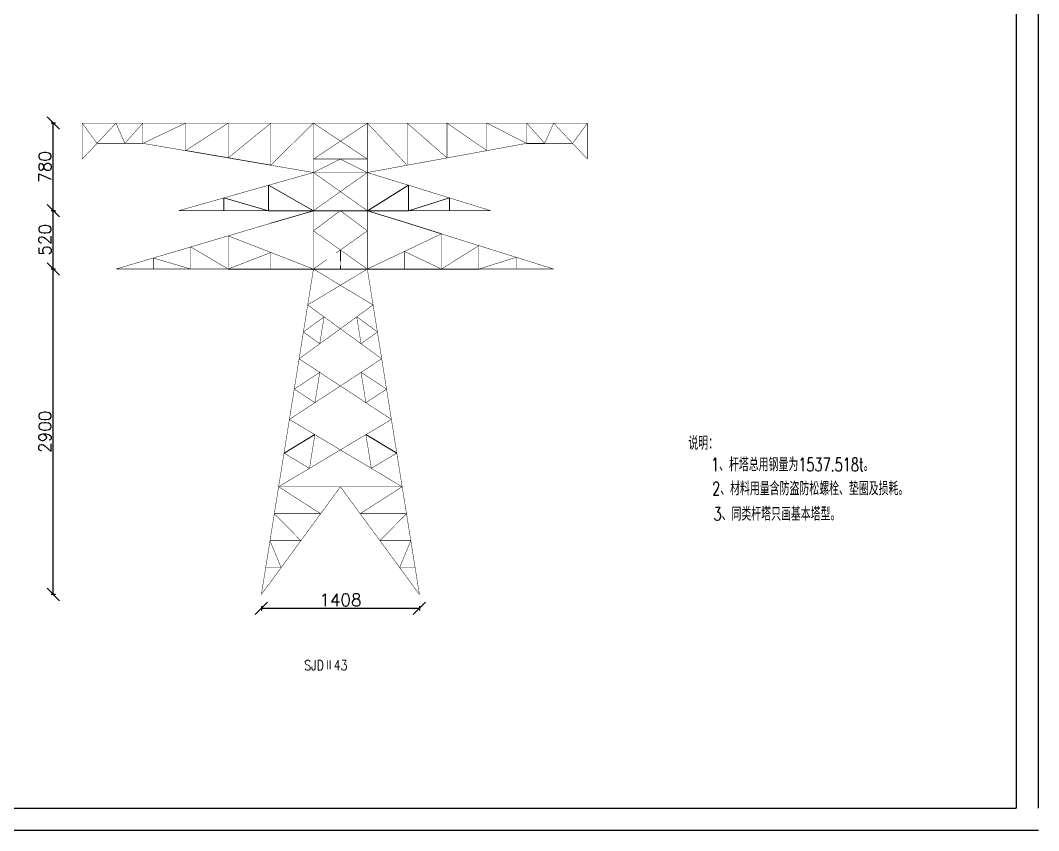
# Model space of a CAD drawing. Header units: millimetres. Extents: x -25344 to 8674, y -19679 to 18215.
# Drawn here: x 6934.7 to 7388.3, y -432.1 to -71.1 of the extents above; entities that cross this region are included whole.
import ezdxf

# ---------------------------------------------------------------- set-up
doc = ezdxf.new("R2010")
doc.units = ezdxf.units.MM
doc.linetypes.add('DASHED', pattern=[7, 5, -2])
for name, color, linetype in [('受力材层', 7, 'Continuous'), ('基本图元层', 7, 'Continuous'), ('辅助材层', 7, 'Continuous')]:
    doc.layers.add(name, color=color, linetype=linetype)
doc.styles.add('DIMHT', font='simplex.shx', dxfattribs={"width": 0.8, "bigfont": 'hzdx.shx'})
doc.styles.get("Standard").update_dxf_attribs({"font": 'txt', "bigfont": 'gbcbig.shx'})
doc.styles.add('TBWZ', font='txt.shx', dxfattribs={"width": 0.7, "bigfont": 'hztxt.shx'})
doc.dimstyles.new('hz', dxfattribs={"dimscale": 11, "dimtxt": 0.5, "dimasz": 0.5, "dimexe": 0.09, "dimexo": 0.09, "dimgap": 0.09, "dimtad": 1, "dimdec": 0, "dimlfac": 20, "dimzin": 0, "dimdsep": 46, "dimtxsty": 'Standard', "dimblk1": 'OBLIQUE', "dimblk2": 'OBLIQUE', "dimsah": 1, "dimcen": 0.09, "dimclrd": 7, "dimclre": 7, "dimclrt": 7, "dimadec": 0, "dimazin": 0, "dimtfac": 1, "dimtdec": 0, "dimtix": 1, "dimtmove": 0, "dimatfit": 3, "dimfxl": 1, "dimtolj": 1, "dimtzin": 0, "dimarcsym": 0})

# ---------------------------------------------------------------- blocks, each defined once
blk = doc.blocks.new('_OBLIQUE')
at = {"color": 0, "linetype": 'ByBlock'}
blk.add_line((-0.5, -0.5), (0.5, 0.5), dxfattribs=at)
blk = doc.blocks.new('*D42')
at = {"layer": 'DEFPOINTS', "color": 0, "transparency": 16777216}
for p in [(6949.33, -181.93), (6977.23, -181.93), (7042.03, -326.93)]:
    blk.add_point(p, dxfattribs=at)
at = {"layer": '基本图元层', "color": 7, "lineweight": -2, "transparency": 16777216}
for p, q in [((6950.32, -181.93), (6948.34, -181.93)), ((6949.33, -326.93), (6949.33, -181.93)), ((6950.32, -326.93), (6948.34, -326.93))]:
    blk.add_line(p, q, dxfattribs=at)
at = {"layer": '基本图元层', "color": 7, "lineweight": -2, "transparency": 16777216, "xscale": 5.5, "yscale": 5.5, "zscale": 5.5}
for p, rotation in [((6949.33, -181.93), 90), ((6949.33, -326.93), 270)]:
    blk.add_blockref('_OBLIQUE', p, dxfattribs=dict(at, rotation=rotation))
at = {"layer": '基本图元层', "color": 7, "transparency": 16777216, "insert": (6945.59, -254.43), "char_height": 5.5, "attachment_point": 5, "rotation": 90}
blk.add_mtext('\\A1;2900', dxfattribs=at)
blk = doc.blocks.new('*D43')
at = {"layer": 'DEFPOINTS', "color": 0, "transparency": 16777216}
for p in [(6949.33, -155.93), (7005.23, -155.93), (6977.23, -181.93)]:
    blk.add_point(p, dxfattribs=at)
at = {"layer": '基本图元层', "color": 7, "lineweight": -2, "transparency": 16777216}
for p, q in [((6950.32, -155.93), (6948.34, -155.93)), ((6949.33, -181.93), (6949.33, -155.93)), ((6950.32, -181.93), (6948.34, -181.93))]:
    blk.add_line(p, q, dxfattribs=at)
at = {"layer": '基本图元层', "color": 7, "lineweight": -2, "transparency": 16777216, "xscale": 5.5, "yscale": 5.5, "zscale": 5.5}
for p, rotation in [((6949.33, -155.93), 90), ((6949.33, -181.93), 270)]:
    blk.add_blockref('_OBLIQUE', p, dxfattribs=dict(at, rotation=rotation))
at = {"layer": '基本图元层', "color": 7, "transparency": 16777216, "insert": (6945.59, -168.93), "char_height": 5.5, "attachment_point": 5, "rotation": 90}
blk.add_mtext('\\A1;520', dxfattribs=at)
blk = doc.blocks.new('*D44')
at = {"layer": 'DEFPOINTS', "color": 0, "transparency": 16777216}
for p in [(6949.33, -116.93), (6962.23, -116.93), (6949.33, -155.93)]:
    blk.add_point(p, dxfattribs=at)
at = {"layer": '基本图元层', "color": 7, "lineweight": -2, "transparency": 16777216}
for p, q in [((6950.32, -116.93), (6948.34, -116.93)), ((6949.33, -155.93), (6949.33, -116.93)), ((6949.33, -155.93), (6950.32, -155.93))]:
    blk.add_line(p, q, dxfattribs=at)
at = {"layer": '基本图元层', "color": 7, "lineweight": -2, "transparency": 16777216, "xscale": 5.5, "yscale": 5.5, "zscale": 5.5}
for p, rotation in [((6949.33, -116.93), 90), ((6949.33, -155.93), 270)]:
    blk.add_blockref('_OBLIQUE', p, dxfattribs=dict(at, rotation=rotation))
at = {"layer": '基本图元层', "color": 7, "transparency": 16777216, "insert": (6945.59, -136.43), "char_height": 5.5, "attachment_point": 5, "rotation": 90}
blk.add_mtext('\\A1;780', dxfattribs=at)
blk = doc.blocks.new('*D45')
at = {"layer": 'DEFPOINTS', "color": 0, "transparency": 16777216}
for p in [(7042.03, -326.93), (7112.43, -326.93), (7112.43, -333.05)]:
    blk.add_point(p, dxfattribs=at)
at = {"layer": '基本图元层', "color": 7, "lineweight": -2, "transparency": 16777216}
for p, q in [((7042.03, -332.06), (7042.03, -334.04)), ((7042.03, -333.05), (7112.43, -333.05)), ((7112.43, -332.06), (7112.43, -334.04))]:
    blk.add_line(p, q, dxfattribs=at)
at = {"layer": '基本图元层', "color": 7, "lineweight": -2, "transparency": 16777216, "xscale": 5.5, "yscale": 5.5, "zscale": 5.5, "rotation": 180}
blk.add_blockref('_OBLIQUE', (7042.03, -333.05), dxfattribs=at)
at = {"layer": '基本图元层', "color": 7, "lineweight": -2, "transparency": 16777216, "xscale": 5.5, "yscale": 5.5, "zscale": 5.5}
blk.add_blockref('_OBLIQUE', (7112.43, -333.05), dxfattribs=at)
at = {"layer": '基本图元层', "color": 7, "transparency": 16777216, "insert": (7077.23, -329.31), "char_height": 5.5, "attachment_point": 5}
blk.add_mtext('\\A1;1408', dxfattribs=at)

msp = doc.modelspace()

# ---------------------------------------------------------------- linework, layer by layer
at = {"layer": '受力材层', "color": 7, "linetype": 'Continuous', "lineweight": 0, "true_color": 0xffffff}
for p, q in [((7168.228, -125.929), (7160.228, -125.929)), ((7168.228, -125.929), (7160.228, -125.929)), ((7168.228, -125.929), (7160.228, -125.929)), ((7168.228, -125.929), (7160.228, -125.929)), ((7168.228, -125.929), (7160.228, -125.929)), ((7168.228, -125.929), (7160.228, -125.929)), ((7008.228, -129.179), (7027.228, -132.429)), ((7008.228, -129.179), (7027.228, -132.429)), ((7008.228, -129.179), (7027.228, -132.429)), ((7008.228, -129.179), (7027.228, -132.429)), ((7008.228, -129.179), (7027.228, -132.429)), ((7027.228, -132.429), (7046.228, -135.679)), ((7027.228, -132.429), (7046.228, -135.679)), ((7027.228, -132.429), (7046.228, -135.679)), ((7027.228, -132.429), (7046.228, -135.679)), ((7027.228, -132.429), (7046.228, -135.679)), ((7045.228, -144.596), (7045.228, -155.929)), ((7045.228, -144.596), (7065.228, -155.929)), ((7045.228, -144.596), (7045.228, -155.929)), ((7045.228, -144.596), (7065.228, -155.929)), ((7045.228, -144.596), (7045.228, -155.929)), ((7045.228, -144.596), (7065.228, -155.929)), ((7045.228, -144.596), (7045.228, -155.929)), ((7045.228, -144.596), (7065.228, -155.929)), ((7045.228, -144.596), (7045.228, -155.929)), ((7045.228, -144.596), (7065.228, -155.929)), ((7045.228, -144.596), (7045.228, -155.929)), ((7045.228, -144.596), (7065.228, -155.929)), ((7089.228, -155.929), (7107.561, -144.596)), ((7089.228, -155.929), (7107.561, -144.596)), ((7089.228, -155.929), (7107.561, -144.596)), ((7089.228, -155.929), (7107.561, -144.596)), ((7089.228, -155.929), (7107.561, -144.596)), ((7089.228, -155.929), (7107.561, -144.596)), ((7107.561, -144.596), (7107.561, -155.929)), ((7107.561, -144.596), (7107.561, -155.929)), ((7107.561, -144.596), (7107.561, -155.929)), ((7107.561, -144.596), (7107.561, -155.929)), ((7107.561, -144.596), (7107.561, -155.929)), ((7107.561, -144.596), (7107.561, -155.929)), ((7045.228, -155.929), (7025.228, -150.262)), ((7025.228, -150.262), (7025.228, -155.929)), ((7107.561, -155.929), (7125.894, -150.262)), ((7107.561, -155.929), (7125.894, -150.262)), ((7107.561, -155.929), (7125.894, -150.262)), ((7107.561, -155.929), (7125.894, -150.262)), ((7107.561, -155.929), (7125.894, -150.262)), ((7107.561, -155.929), (7125.894, -150.262)), ((7125.894, -150.262), (7125.894, -155.929)), ((7125.894, -150.262), (7125.894, -155.929)), ((7125.894, -150.262), (7125.894, -155.929)), ((7125.894, -150.262), (7125.894, -155.929)), ((7125.894, -150.262), (7125.894, -155.929)), ((7125.894, -150.262), (7125.894, -155.929)), ((7065.228, -155.929), (7045.228, -155.929)), ((7065.228, -155.929), (7045.228, -155.929)), ((7065.228, -155.929), (7045.228, -155.929)), ((7065.228, -155.929), (7045.228, -155.929)), ((7065.228, -155.929), (7045.228, -155.929)), ((7046.228, -161.543), (7065.228, -155.929)), ((7046.228, -161.543), (7065.228, -155.929)), ((7046.228, -161.543), (7065.228, -155.929)), ((7046.228, -161.543), (7065.228, -155.929)), ((7046.228, -161.543), (7065.228, -155.929)), ((7065.228, -155.929), (7077.228, -155.929)), ((7065.228, -155.929), (7077.228, -155.929)), ((7065.228, -155.929), (7077.228, -155.929)), ((7065.228, -155.929), (7077.228, -155.929)), ((7065.228, -155.929), (7077.228, -155.929)), ((7089.228, -155.929), (7077.228, -155.929)), ((7089.228, -155.929), (7077.228, -155.929)), ((7089.228, -155.929), (7077.228, -155.929)), ((7089.228, -155.929), (7077.228, -155.929)), ((7089.228, -155.929), (7077.228, -155.929)), ((7089.228, -155.929), (7107.561, -155.929)), ((7089.228, -155.929), (7105.728, -161.098)), ((7089.228, -155.929), (7107.561, -155.929)), ((7089.228, -155.929), (7105.728, -161.098)), ((7089.228, -155.929), (7107.561, -155.929)), ((7089.228, -155.929), (7105.728, -161.098)), ((7089.228, -155.929), (7107.561, -155.929)), ((7089.228, -155.929), (7105.728, -161.098)), ((7089.228, -155.929), (7107.561, -155.929)), ((7089.228, -155.929), (7105.728, -161.098)), ((7105.728, -161.098), (7122.228, -166.266)), ((7105.728, -161.098), (7122.228, -166.266)), ((7105.728, -161.098), (7122.228, -166.266)), ((7105.728, -161.098), (7122.228, -166.266)), ((7105.728, -161.098), (7122.228, -166.266)), ((7046.228, -181.929), (7027.228, -181.929)), ((7046.228, -181.929), (7027.228, -181.929)), ((7046.228, -181.929), (7027.228, -181.929)), ((7046.228, -181.929), (7027.228, -181.929)), ((7046.228, -181.929), (7027.228, -181.929)), ((7065.228, -181.929), (7046.228, -181.929)), ((7065.228, -181.929), (7046.228, -181.929)), ((7065.228, -181.929), (7046.228, -181.929)), ((7065.228, -181.929), (7046.228, -181.929)), ((7065.228, -181.929), (7046.228, -181.929)), ((7065.228, -181.929), (7077.228, -181.929)), ((7065.228, -181.929), (7077.228, -181.929)), ((7065.228, -181.929), (7077.228, -181.929)), ((7065.228, -181.929), (7077.228, -181.929)), ((7065.228, -181.929), (7077.228, -181.929)), ((7089.228, -181.929), (7077.228, -181.929)), ((7089.228, -181.929), (7077.228, -181.929)), ((7089.228, -181.929), (7077.228, -181.929)), ((7089.228, -181.929), (7077.228, -181.929)), ((7089.228, -181.929), (7077.228, -181.929)), ((7089.228, -181.929), (7105.728, -181.929)), ((7089.228, -181.929), (7105.728, -181.929)), ((7089.228, -181.929), (7105.728, -181.929)), ((7089.228, -181.929), (7105.728, -181.929)), ((7089.228, -181.929), (7105.728, -181.929)), ((7105.728, -181.929), (7122.228, -181.929)), ((7105.728, -181.929), (7122.228, -181.929)), ((7105.728, -181.929), (7122.228, -181.929)), ((7105.728, -181.929), (7122.228, -181.929)), ((7105.728, -181.929), (7122.228, -181.929)), ((7122.228, -181.929), (7138.894, -181.929)), ((7122.228, -181.929), (7138.894, -181.929)), ((7122.228, -181.929), (7138.894, -181.929)), ((7122.228, -181.929), (7138.894, -181.929)), ((7122.228, -181.929), (7138.894, -181.929)), ((7065.868, -255.712), (7052.108, -263.929)), ((7065.868, -255.712), (7052.108, -263.929)), ((7065.868, -255.712), (7052.108, -263.929)), ((7065.868, -255.712), (7052.108, -263.929)), ((7065.868, -255.712), (7052.108, -263.929)), ((7065.868, -255.712), (7052.108, -263.929)), ((7088.588, -255.712), (7102.348, -263.929)), ((7088.588, -255.712), (7102.348, -263.929)), ((7088.588, -255.712), (7102.348, -263.929)), ((7088.588, -255.712), (7102.348, -263.929)), ((7088.588, -255.712), (7102.348, -263.929)), ((7088.588, -255.712), (7102.348, -263.929))]:
    msp.add_line(p, q, dxfattribs=at)
at = {"layer": '受力材层', "color": 7, "linetype": 'Continuous', "lineweight": 0, "true_color": 0xffffff, "const_width": 0.2}
for points in [[(6962.228, -132.946), (6977.228, -116.929)], [(6968.799, -125.929), (6962.228, -116.929)], [(6976.228, -116.929), (6962.228, -116.929)], [(6962.228, -116.929), (6962.228, -132.946)], [(6989.228, -116.929), (6976.228, -116.929)], [(6989.228, -116.929), (6976.228, -116.929)], [(6989.228, -116.929), (6976.228, -116.929)], [(6989.228, -116.929), (6976.228, -116.929)], [(6989.228, -116.929), (6976.228, -116.929)], [(6989.228, -116.929), (6976.228, -116.929)], [(6981.228, -125.929), (6977.228, -116.929)], [(6981.228, -125.929), (6989.228, -116.929)], [(6981.228, -125.929), (6989.228, -116.929)], [(6981.228, -125.929), (6989.228, -116.929)], [(6981.228, -125.929), (6989.228, -116.929)], [(6981.228, -125.929), (6989.228, -116.929)], [(6981.228, -125.929), (6989.228, -116.929)], [(7008.228, -116.929), (6989.228, -116.929)], [(6989.228, -116.929), (6989.228, -125.929)], [(7008.228, -116.929), (6989.228, -125.929)], [(7008.228, -116.929), (6989.228, -116.929)], [(6989.228, -116.929), (6989.228, -125.929)], [(7008.228, -116.929), (6989.228, -125.929)], [(7008.228, -116.929), (6989.228, -116.929)], [(6989.228, -116.929), (6989.228, -125.929)], [(7008.228, -116.929), (6989.228, -125.929)], [(7008.228, -116.929), (6989.228, -116.929)], [(6989.228, -116.929), (6989.228, -125.929)], [(7008.228, -116.929), (6989.228, -125.929)], [(7008.228, -116.929), (6989.228, -116.929)], [(6989.228, -116.929), (6989.228, -125.929)], [(7008.228, -116.929), (6989.228, -125.929)], [(7008.228, -116.929), (6989.228, -116.929)], [(6989.228, -116.929), (6989.228, -125.929)], [(7008.228, -116.929), (6989.228, -125.929)], [(7008.228, -116.929), (7008.228, -129.179)], [(7008.228, -116.929), (7008.228, -129.179)], [(7008.228, -116.929), (7008.228, -129.179)], [(7008.228, -116.929), (7008.228, -129.179)], [(7008.228, -116.929), (7008.228, -129.179)], [(7008.228, -116.929), (7008.228, -129.179)], [(7027.228, -116.929), (7008.228, -116.929)], [(7027.228, -116.929), (7008.228, -129.179)], [(7027.228, -116.929), (7008.228, -116.929)], [(7027.228, -116.929), (7008.228, -129.179)], [(7027.228, -116.929), (7008.228, -116.929)], [(7027.228, -116.929), (7008.228, -129.179)], [(7027.228, -116.929), (7008.228, -116.929)], [(7027.228, -116.929), (7008.228, -129.179)], [(7027.228, -116.929), (7008.228, -116.929)], [(7027.228, -116.929), (7008.228, -129.179)], [(7027.228, -116.929), (7008.228, -116.929)], [(7027.228, -116.929), (7008.228, -129.179)], [(7046.228, -116.929), (7027.228, -116.929)], [(7046.228, -116.929), (7027.228, -132.429)], [(7046.228, -116.929), (7027.228, -116.929)], [(7046.228, -116.929), (7027.228, -132.429)], [(7046.228, -116.929), (7027.228, -116.929)], [(7046.228, -116.929), (7027.228, -132.429)], [(7046.228, -116.929), (7027.228, -116.929)], [(7046.228, -116.929), (7027.228, -132.429)], [(7046.228, -116.929), (7027.228, -116.929)], [(7046.228, -116.929), (7027.228, -132.429)], [(7046.228, -116.929), (7027.228, -116.929)], [(7046.228, -116.929), (7027.228, -132.429)], [(7027.228, -116.929), (7027.228, -132.429)], [(7027.228, -116.929), (7027.228, -132.429)], [(7027.228, -116.929), (7027.228, -132.429)], [(7027.228, -116.929), (7027.228, -132.429)], [(7027.228, -116.929), (7027.228, -132.429)], [(7027.228, -116.929), (7027.228, -132.429)], [(7065.228, -116.929), (7046.228, -135.679)], [(7065.228, -116.929), (7046.228, -135.679)], [(7065.228, -116.929), (7046.228, -135.679)], [(7065.228, -116.929), (7046.228, -135.679)], [(7065.228, -116.929), (7046.228, -135.679)], [(7065.228, -116.929), (7046.228, -135.679)], [(7065.228, -116.929), (7046.228, -116.929)], [(7046.228, -116.929), (7046.228, -135.679)], [(7065.228, -116.929), (7046.228, -116.929)], [(7046.228, -116.929), (7046.228, -135.679)], [(7065.228, -116.929), (7046.228, -116.929)], [(7046.228, -116.929), (7046.228, -135.679)], [(7065.228, -116.929), (7046.228, -116.929)], [(7046.228, -116.929), (7046.228, -135.679)], [(7065.228, -116.929), (7046.228, -116.929)], [(7046.228, -116.929), (7046.228, -135.679)], [(7065.228, -116.929), (7046.228, -116.929)], [(7046.228, -116.929), (7046.228, -135.679)], [(7065.228, -116.929), (7065.228, -132.929)], [(7089.228, -116.929), (7065.228, -132.929)], [(7065.228, -116.929), (7089.228, -132.929)], [(7065.228, -116.929), (7065.228, -132.929)], [(7089.228, -116.929), (7065.228, -132.929)], [(7065.228, -116.929), (7089.228, -132.929)], [(7065.228, -116.929), (7065.228, -132.929)], [(7089.228, -116.929), (7065.228, -132.929)], [(7065.228, -116.929), (7089.228, -132.929)], [(7065.228, -116.929), (7065.228, -132.929)], [(7089.228, -116.929), (7065.228, -132.929)], [(7065.228, -116.929), (7089.228, -132.929)], [(7065.228, -116.929), (7065.228, -132.929)], [(7089.228, -116.929), (7065.228, -132.929)], [(7065.228, -116.929), (7089.228, -132.929)], [(7065.228, -116.929), (7065.228, -132.929)], [(7089.228, -116.929), (7065.228, -132.929)], [(7065.228, -116.929), (7089.228, -132.929)], [(7089.228, -116.929), (7065.228, -116.929)], [(7089.228, -116.929), (7106.978, -135.679)], [(7089.228, -116.929), (7106.978, -135.679)], [(7089.228, -116.929), (7106.978, -135.679)], [(7089.228, -116.929), (7106.978, -135.679)], [(7089.228, -116.929), (7106.978, -135.679)], [(7089.228, -116.929), (7106.978, -135.679)], [(7089.228, -116.929), (7106.978, -116.929)], [(7089.228, -116.929), (7106.978, -116.929)], [(7089.228, -116.929), (7106.978, -116.929)], [(7089.228, -116.929), (7106.978, -116.929)], [(7089.228, -116.929), (7106.978, -116.929)], [(7089.228, -116.929), (7106.978, -116.929)], [(7089.228, -132.929), (7089.228, -116.929)], [(7089.228, -132.929), (7089.228, -116.929)], [(7089.228, -132.929), (7089.228, -116.929)], [(7089.228, -132.929), (7089.228, -116.929)], [(7089.228, -132.929), (7089.228, -116.929)], [(7089.228, -132.929), (7089.228, -116.929)], [(7106.978, -116.929), (7106.978, -135.679)], [(7106.978, -116.929), (7124.728, -132.429)], [(7106.978, -116.929), (7106.978, -135.679)], [(7106.978, -116.929), (7124.728, -132.429)], [(7106.978, -116.929), (7106.978, -135.679)], [(7106.978, -116.929), (7124.728, -132.429)], [(7106.978, -116.929), (7106.978, -135.679)], [(7106.978, -116.929), (7124.728, -132.429)], [(7106.978, -116.929), (7106.978, -135.679)], [(7106.978, -116.929), (7124.728, -132.429)], [(7106.978, -116.929), (7106.978, -135.679)], [(7106.978, -116.929), (7124.728, -132.429)], [(7106.978, -116.929), (7124.728, -116.929)], [(7106.978, -116.929), (7124.728, -116.929)], [(7106.978, -116.929), (7124.728, -116.929)], [(7106.978, -116.929), (7124.728, -116.929)], [(7106.978, -116.929), (7124.728, -116.929)], [(7106.978, -116.929), (7124.728, -116.929)], [(7124.728, -116.929), (7124.728, -132.429)], [(7124.728, -116.929), (7142.478, -129.179)], [(7124.728, -116.929), (7124.728, -132.429)], [(7124.728, -116.929), (7142.478, -129.179)], [(7124.728, -116.929), (7124.728, -132.429)], [(7124.728, -116.929), (7142.478, -129.179)], [(7124.728, -116.929), (7124.728, -132.429)], [(7124.728, -116.929), (7142.478, -129.179)], [(7124.728, -116.929), (7124.728, -132.429)], [(7124.728, -116.929), (7142.478, -129.179)], [(7124.728, -116.929), (7124.728, -132.429)], [(7124.728, -116.929), (7142.478, -129.179)], [(7124.728, -116.929), (7142.478, -116.929)], [(7124.728, -116.929), (7142.478, -116.929)], [(7124.728, -116.929), (7142.478, -116.929)], [(7124.728, -116.929), (7142.478, -116.929)], [(7124.728, -116.929), (7142.478, -116.929)], [(7124.728, -116.929), (7142.478, -116.929)], [(7142.478, -116.929), (7142.478, -129.179)], [(7142.478, -116.929), (7160.228, -125.929)], [(7142.478, -116.929), (7142.478, -129.179)], [(7142.478, -116.929), (7160.228, -125.929)], [(7142.478, -116.929), (7142.478, -129.179)], [(7142.478, -116.929), (7160.228, -125.929)], [(7142.478, -116.929), (7142.478, -129.179)], [(7142.478, -116.929), (7160.228, -125.929)], [(7142.478, -116.929), (7142.478, -129.179)], [(7142.478, -116.929), (7160.228, -125.929)], [(7142.478, -116.929), (7142.478, -129.179)], [(7142.478, -116.929), (7160.228, -125.929)], [(7142.478, -116.929), (7160.228, -116.929)], [(7142.478, -116.929), (7160.228, -116.929)], [(7142.478, -116.929), (7160.228, -116.929)], [(7142.478, -116.929), (7160.228, -116.929)], [(7142.478, -116.929), (7160.228, -116.929)], [(7142.478, -116.929), (7160.228, -116.929)], [(7160.228, -116.929), (7187.228, -116.929)], [(7168.228, -125.929), (7160.228, -116.929)], [(7160.228, -116.929), (7160.228, -125.929)], [(7168.228, -125.929), (7160.228, -116.929)], [(7160.228, -116.929), (7160.228, -125.929)], [(7168.228, -125.929), (7160.228, -116.929)], [(7160.228, -116.929), (7160.228, -125.929)], [(7168.228, -125.929), (7160.228, -116.929)], [(7160.228, -116.929), (7160.228, -125.929)], [(7168.228, -125.929), (7160.228, -116.929)], [(7160.228, -116.929), (7160.228, -125.929)], [(7168.228, -125.929), (7160.228, -116.929)], [(7160.228, -116.929), (7160.228, -125.929)], [(7172.228, -116.929), (7168.228, -125.929)], [(7172.228, -116.929), (7168.228, -125.929)], [(7172.228, -116.929), (7168.228, -125.929)], [(7172.228, -116.929), (7168.228, -125.929)], [(7172.228, -116.929), (7168.228, -125.929)], [(7172.228, -116.929), (7168.228, -125.929)], [(7172.228, -116.929), (7187.228, -132.929)], [(7180.665, -125.929), (7187.228, -116.929)], [(7187.228, -116.929), (7187.228, -132.929)], [(6968.799, -125.929), (6981.228, -125.929)], [(6969.634, -125.929), (6981.228, -125.929)], [(6969.634, -125.929), (6981.228, -125.929)], [(6969.634, -125.929), (6981.228, -125.929)], [(6981.228, -125.929), (6989.228, -125.929)], [(6981.228, -125.929), (6989.228, -125.929)], [(6981.228, -125.929), (6989.228, -125.929)], [(6981.228, -125.929), (6989.228, -125.929)], [(6981.228, -125.929), (6989.228, -125.929)], [(6981.228, -125.929), (6989.228, -125.929)], [(6989.228, -125.929), (7008.228, -129.179)], [(6989.228, -125.929), (7008.228, -129.179)], [(6989.228, -125.929), (7008.228, -129.179)], [(6989.228, -125.929), (7008.228, -129.179)], [(6989.228, -125.929), (7008.228, -129.179)], [(6989.228, -125.929), (7008.228, -129.179)], [(7142.478, -129.179), (7160.228, -125.929)], [(7142.478, -129.179), (7160.228, -125.929)], [(7142.478, -129.179), (7160.228, -125.929)], [(7142.478, -129.179), (7160.228, -125.929)], [(7142.478, -129.179), (7160.228, -125.929)], [(7142.478, -129.179), (7160.228, -125.929)], [(7160.228, -125.929), (7180.665, -125.929)], [(7008.228, -129.179), (7027.228, -132.429)], [(7124.728, -132.429), (7142.478, -129.179)], [(7124.728, -132.429), (7142.478, -129.179)], [(7124.728, -132.429), (7142.478, -129.179)], [(7124.728, -132.429), (7142.478, -129.179)], [(7124.728, -132.429), (7142.478, -129.179)], [(7124.728, -132.429), (7142.478, -129.179)], [(7027.228, -132.429), (7046.228, -135.679)], [(7046.228, -135.679), (7065.228, -138.929)], [(7046.228, -135.679), (7065.228, -138.929)], [(7046.228, -135.679), (7065.228, -138.929)], [(7046.228, -135.679), (7065.228, -138.929)], [(7046.228, -135.679), (7065.228, -138.929)], [(7046.228, -135.679), (7065.228, -138.929)], [(7065.228, -132.929), (7065.228, -138.929)], [(7077.228, -132.929), (7065.228, -138.929)], [(7065.228, -132.929), (7065.228, -138.929)], [(7077.228, -132.929), (7065.228, -138.929)], [(7065.228, -132.929), (7065.228, -138.929)], [(7077.228, -132.929), (7065.228, -138.929)], [(7065.228, -132.929), (7065.228, -138.929)], [(7077.228, -132.929), (7065.228, -138.929)], [(7065.228, -132.929), (7065.228, -138.929)], [(7077.228, -132.929), (7065.228, -138.929)], [(7065.228, -132.929), (7065.228, -138.929)], [(7077.228, -132.929), (7065.228, -138.929)], [(7065.228, -132.929), (7077.228, -132.929)], [(7065.228, -132.929), (7077.228, -132.929)], [(7065.228, -132.929), (7077.228, -132.929)], [(7065.228, -132.929), (7077.228, -132.929)], [(7065.228, -132.929), (7077.228, -132.929)], [(7065.228, -132.929), (7077.228, -132.929)], [(7077.228, -132.929), (7089.228, -138.929)], [(7077.228, -132.929), (7089.228, -138.929)], [(7077.228, -132.929), (7089.228, -138.929)], [(7077.228, -132.929), (7089.228, -138.929)], [(7077.228, -132.929), (7089.228, -138.929)], [(7077.228, -132.929), (7089.228, -138.929)], [(7089.228, -132.929), (7077.228, -132.929)], [(7089.228, -132.929), (7077.228, -132.929)], [(7089.228, -132.929), (7077.228, -132.929)], [(7089.228, -132.929), (7077.228, -132.929)], [(7089.228, -132.929), (7077.228, -132.929)], [(7089.228, -132.929), (7077.228, -132.929)], [(7089.228, -138.929), (7089.228, -132.929)], [(7089.228, -138.929), (7089.228, -132.929)], [(7089.228, -138.929), (7089.228, -132.929)], [(7089.228, -138.929), (7089.228, -132.929)], [(7089.228, -138.929), (7089.228, -132.929)], [(7089.228, -138.929), (7089.228, -132.929)], [(7089.228, -138.929), (7106.978, -135.679)], [(7089.228, -138.929), (7106.978, -135.679)], [(7089.228, -138.929), (7106.978, -135.679)], [(7089.228, -138.929), (7106.978, -135.679)], [(7089.228, -138.929), (7106.978, -135.679)], [(7089.228, -138.929), (7106.978, -135.679)], [(7106.978, -135.679), (7124.728, -132.429)], [(7106.978, -135.679), (7124.728, -132.429)], [(7106.978, -135.679), (7124.728, -132.429)], [(7106.978, -135.679), (7124.728, -132.429)], [(7106.978, -135.679), (7124.728, -132.429)], [(7106.978, -135.679), (7124.728, -132.429)], [(7065.228, -138.929), (7045.228, -144.596)], [(7065.228, -138.929), (7045.228, -144.596)], [(7065.228, -138.929), (7045.228, -144.596)], [(7065.228, -138.929), (7045.228, -144.596)], [(7065.228, -138.929), (7045.228, -144.596)], [(7065.228, -138.929), (7045.228, -144.596)], [(7089.228, -138.929), (7065.228, -138.929)], [(7065.228, -138.929), (7065.228, -155.929)], [(7089.228, -138.929), (7065.228, -155.929)], [(7065.228, -138.929), (7089.228, -155.929)], [(7089.228, -138.929), (7065.228, -138.929)], [(7065.228, -138.929), (7065.228, -155.929)], [(7089.228, -138.929), (7065.228, -155.929)], [(7065.228, -138.929), (7089.228, -155.929)], [(7089.228, -138.929), (7065.228, -138.929)], [(7065.228, -138.929), (7065.228, -155.929)], [(7089.228, -138.929), (7065.228, -155.929)], [(7065.228, -138.929), (7089.228, -155.929)], [(7089.228, -138.929), (7065.228, -138.929)], [(7065.228, -138.929), (7065.228, -155.929)], [(7089.228, -138.929), (7065.228, -155.929)], [(7065.228, -138.929), (7089.228, -155.929)], [(7089.228, -138.929), (7065.228, -138.929)], [(7065.228, -138.929), (7065.228, -155.929)], [(7089.228, -138.929), (7065.228, -155.929)], [(7065.228, -138.929), (7089.228, -155.929)], [(7089.228, -138.929), (7065.228, -138.929)], [(7065.228, -138.929), (7065.228, -155.929)], [(7089.228, -138.929), (7065.228, -155.929)], [(7065.228, -138.929), (7089.228, -155.929)], [(7089.228, -155.929), (7089.228, -138.929)], [(7089.228, -138.929), (7107.561, -144.596)], [(7089.228, -155.929), (7089.228, -138.929)], [(7089.228, -138.929), (7107.561, -144.596)], [(7089.228, -155.929), (7089.228, -138.929)], [(7089.228, -138.929), (7107.561, -144.596)], [(7089.228, -155.929), (7089.228, -138.929)], [(7089.228, -138.929), (7107.561, -144.596)], [(7089.228, -155.929), (7089.228, -138.929)], [(7089.228, -138.929), (7107.561, -144.596)], [(7089.228, -155.929), (7089.228, -138.929)], [(7089.228, -138.929), (7107.561, -144.596)], [(7045.228, -144.596), (7025.228, -150.262)], [(7045.228, -144.596), (7025.228, -150.262)], [(7045.228, -144.596), (7025.228, -150.262)], [(7045.228, -144.596), (7025.228, -150.262)], [(7045.228, -144.596), (7025.228, -150.262)], [(7045.228, -144.596), (7025.228, -150.262)], [(7107.561, -144.596), (7125.894, -150.262)], [(7107.561, -144.596), (7125.894, -150.262)], [(7107.561, -144.596), (7125.894, -150.262)], [(7107.561, -144.596), (7125.894, -150.262)], [(7107.561, -144.596), (7125.894, -150.262)], [(7107.561, -144.596), (7125.894, -150.262)], [(7025.228, -150.262), (7005.228, -155.929)], [(7025.228, -150.262), (7005.228, -155.929)], [(7025.228, -150.262), (7005.228, -155.929)], [(7025.228, -150.262), (7005.228, -155.929)], [(7025.228, -150.262), (7005.228, -155.929)], [(7025.228, -150.262), (7005.228, -155.929)], [(7045.228, -155.929), (7025.228, -150.262)], [(7025.228, -150.262), (7025.228, -155.929)], [(7045.228, -155.929), (7025.228, -150.262)], [(7025.228, -150.262), (7025.228, -155.929)], [(7045.228, -155.929), (7025.228, -150.262)], [(7025.228, -150.262), (7025.228, -155.929)], [(7045.228, -155.929), (7025.228, -150.262)], [(7025.228, -150.262), (7025.228, -155.929)], [(7045.228, -155.929), (7025.228, -150.262)], [(7025.228, -150.262), (7025.228, -155.929)], [(7125.894, -150.262), (7144.228, -155.929)], [(7125.894, -150.262), (7144.228, -155.929)], [(7125.894, -150.262), (7144.228, -155.929)], [(7125.894, -150.262), (7144.228, -155.929)], [(7125.894, -150.262), (7144.228, -155.929)], [(7125.894, -150.262), (7144.228, -155.929)], [(7025.228, -155.929), (7005.228, -155.929)], [(7025.228, -155.929), (7005.228, -155.929)], [(7025.228, -155.929), (7005.228, -155.929)], [(7025.228, -155.929), (7005.228, -155.929)], [(7025.228, -155.929), (7005.228, -155.929)], [(7025.228, -155.929), (7005.228, -155.929)], [(7045.228, -155.929), (7025.228, -155.929)], [(7045.228, -155.929), (7025.228, -155.929)], [(7045.228, -155.929), (7025.228, -155.929)], [(7045.228, -155.929), (7025.228, -155.929)], [(7045.228, -155.929), (7025.228, -155.929)], [(7045.228, -155.929), (7025.228, -155.929)], [(7065.228, -155.929), (7045.228, -155.929)], [(7046.228, -161.543), (7065.228, -155.929)], [(7065.228, -155.929), (7065.228, -164.929)], [(7077.228, -155.929), (7065.228, -164.929)], [(7065.228, -155.929), (7065.228, -164.929)], [(7077.228, -155.929), (7065.228, -164.929)], [(7065.228, -155.929), (7065.228, -164.929)], [(7077.228, -155.929), (7065.228, -164.929)], [(7065.228, -155.929), (7065.228, -164.929)], [(7077.228, -155.929), (7065.228, -164.929)], [(7065.228, -155.929), (7065.228, -164.929)], [(7077.228, -155.929), (7065.228, -164.929)], [(7065.228, -155.929), (7065.228, -164.929)], [(7077.228, -155.929), (7065.228, -164.929)], [(7065.228, -155.929), (7077.228, -155.929)], [(7077.228, -155.929), (7089.228, -164.929)], [(7077.228, -155.929), (7089.228, -164.929)], [(7077.228, -155.929), (7089.228, -164.929)], [(7077.228, -155.929), (7089.228, -164.929)], [(7077.228, -155.929), (7089.228, -164.929)], [(7077.228, -155.929), (7089.228, -164.929)], [(7089.228, -155.929), (7077.228, -155.929)], [(7089.228, -164.929), (7089.228, -155.929)], [(7089.228, -164.929), (7089.228, -155.929)], [(7089.228, -164.929), (7089.228, -155.929)], [(7089.228, -164.929), (7089.228, -155.929)], [(7089.228, -164.929), (7089.228, -155.929)], [(7089.228, -164.929), (7089.228, -155.929)], [(7089.228, -155.929), (7105.728, -161.098)], [(7089.228, -155.929), (7107.561, -155.929)], [(7107.561, -155.929), (7125.894, -155.929)], [(7107.561, -155.929), (7125.894, -155.929)], [(7107.561, -155.929), (7125.894, -155.929)], [(7107.561, -155.929), (7125.894, -155.929)], [(7107.561, -155.929), (7125.894, -155.929)], [(7107.561, -155.929), (7125.894, -155.929)], [(7125.894, -155.929), (7144.228, -155.929)], [(7125.894, -155.929), (7144.228, -155.929)], [(7125.894, -155.929), (7144.228, -155.929)], [(7125.894, -155.929), (7144.228, -155.929)], [(7125.894, -155.929), (7144.228, -155.929)], [(7125.894, -155.929), (7144.228, -155.929)], [(7027.228, -167.156), (7046.228, -161.543)], [(7027.228, -167.156), (7046.228, -161.543)], [(7027.228, -167.156), (7046.228, -161.543)], [(7027.228, -167.156), (7046.228, -161.543)], [(7027.228, -167.156), (7046.228, -161.543)], [(7027.228, -167.156), (7046.228, -161.543)], [(7105.728, -161.098), (7122.228, -166.266)], [(7010.561, -172.08), (7027.228, -167.156)], [(7010.561, -172.08), (7027.228, -167.156)], [(7010.561, -172.08), (7027.228, -167.156)], [(7010.561, -172.08), (7027.228, -167.156)], [(7010.561, -172.08), (7027.228, -167.156)], [(7010.561, -172.08), (7027.228, -167.156)], [(7027.228, -167.156), (7027.228, -181.929)], [(7027.228, -167.156), (7065.228, -181.929)], [(7027.228, -167.156), (7027.228, -181.929)], [(7027.228, -167.156), (7065.228, -181.929)], [(7027.228, -167.156), (7027.228, -181.929)], [(7027.228, -167.156), (7065.228, -181.929)], [(7027.228, -167.156), (7027.228, -181.929)], [(7027.228, -167.156), (7065.228, -181.929)], [(7027.228, -167.156), (7027.228, -181.929)], [(7027.228, -167.156), (7065.228, -181.929)], [(7027.228, -167.156), (7027.228, -181.929)], [(7027.228, -167.156), (7065.228, -181.929)], [(7065.228, -164.929), (7065.228, -181.929)], [(7065.228, -164.929), (7089.228, -181.929)], [(7065.228, -164.929), (7065.228, -181.929)], [(7065.228, -164.929), (7089.228, -181.929)], [(7065.228, -164.929), (7065.228, -181.929)], [(7065.228, -164.929), (7089.228, -181.929)], [(7065.228, -164.929), (7065.228, -181.929)], [(7065.228, -164.929), (7089.228, -181.929)], [(7065.228, -164.929), (7065.228, -181.929)], [(7065.228, -164.929), (7089.228, -181.929)], [(7065.228, -164.929), (7065.228, -181.929)], [(7065.228, -164.929), (7089.228, -181.929)], [(7089.228, -164.929), (7075.252, -174.828)], [(7089.228, -181.929), (7089.228, -164.929)], [(7089.228, -181.929), (7089.228, -164.929)], [(7089.228, -181.929), (7089.228, -164.929)], [(7089.228, -181.929), (7089.228, -164.929)], [(7089.228, -181.929), (7089.228, -164.929)], [(7089.228, -181.929), (7089.228, -164.929)], [(7089.228, -181.929), (7122.228, -166.266)], [(7089.228, -181.929), (7122.228, -166.266)], [(7089.228, -181.929), (7122.228, -166.266)], [(7089.228, -181.929), (7122.228, -166.266)], [(7089.228, -181.929), (7122.228, -166.266)], [(7089.228, -181.929), (7122.228, -166.266)], [(7122.228, -166.266), (7138.898, -171.488)], [(7122.228, -166.266), (7122.228, -181.929)], [(7122.228, -166.266), (7138.898, -171.488)], [(7122.228, -166.266), (7122.228, -181.929)], [(7122.228, -166.266), (7138.898, -171.488)], [(7122.228, -166.266), (7122.228, -181.929)], [(7122.228, -166.266), (7138.898, -171.488)], [(7122.228, -166.266), (7122.228, -181.929)], [(7122.228, -166.266), (7138.898, -171.488)], [(7122.228, -166.266), (7122.228, -181.929)], [(7122.228, -166.266), (7138.898, -171.488)], [(7122.228, -166.266), (7122.228, -181.929)], [(6993.898, -177.004), (7010.561, -172.08)], [(6993.898, -177.004), (7010.561, -172.08)], [(6993.898, -177.004), (7010.561, -172.08)], [(6993.898, -177.004), (7010.561, -172.08)], [(6993.898, -177.004), (7010.561, -172.08)], [(6993.898, -177.004), (7010.561, -172.08)], [(7027.228, -181.929), (7010.561, -172.08)], [(7010.561, -172.08), (7010.561, -181.929)], [(7027.228, -181.929), (7010.561, -172.08)], [(7010.561, -172.08), (7010.561, -181.929)], [(7027.228, -181.929), (7010.561, -172.08)], [(7010.561, -172.08), (7010.561, -181.929)], [(7027.228, -181.929), (7010.561, -172.08)], [(7010.561, -172.08), (7010.561, -181.929)], [(7027.228, -181.929), (7010.561, -172.08)], [(7010.561, -172.08), (7010.561, -181.929)], [(7027.228, -181.929), (7010.561, -172.08)], [(7010.561, -172.08), (7010.561, -181.929)], [(7138.898, -171.488), (7122.228, -181.929)], [(7138.898, -171.488), (7122.228, -181.929)], [(7138.898, -171.488), (7122.228, -181.929)], [(7138.898, -171.488), (7122.228, -181.929)], [(7138.898, -171.488), (7122.228, -181.929)], [(7138.898, -171.488), (7122.228, -181.929)], [(7138.898, -171.488), (7138.894, -181.929)], [(7138.898, -171.488), (7138.894, -181.929)], [(7138.898, -171.488), (7138.894, -181.929)], [(7138.898, -171.488), (7138.894, -181.929)], [(7138.898, -171.488), (7138.894, -181.929)], [(7138.898, -171.488), (7138.894, -181.929)], [(7138.898, -171.488), (7155.558, -176.707)], [(7138.898, -171.488), (7155.558, -176.707)], [(7138.898, -171.488), (7155.558, -176.707)], [(7138.898, -171.488), (7155.558, -176.707)], [(7138.898, -171.488), (7155.558, -176.707)], [(7138.898, -171.488), (7155.558, -176.707)], [(7046.228, -174.543), (7027.228, -181.929)], [(7046.228, -174.543), (7046.228, -181.929)], [(7077.228, -173.429), (7077.228, -181.929)], [(7105.728, -174.098), (7122.228, -181.929)], [(7105.728, -174.098), (7122.228, -181.929)], [(7105.728, -174.098), (7122.228, -181.929)], [(7105.728, -174.098), (7122.228, -181.929)], [(7105.728, -174.098), (7122.228, -181.929)], [(7105.728, -174.098), (7122.228, -181.929)], [(7105.728, -174.098), (7105.728, -181.929)], [(7138.894, -181.929), (7155.558, -176.707)], [(7138.894, -181.929), (7155.558, -176.707)], [(7138.894, -181.929), (7155.558, -176.707)], [(7138.894, -181.929), (7155.558, -176.707)], [(7138.894, -181.929), (7155.558, -176.707)], [(7138.894, -181.929), (7155.558, -176.707)], [(7155.558, -176.707), (7172.228, -181.929)], [(7155.558, -176.707), (7155.561, -181.929)], [(7155.558, -176.707), (7172.228, -181.929)], [(7155.558, -176.707), (7155.561, -181.929)], [(7155.558, -176.707), (7172.228, -181.929)], [(7155.558, -176.707), (7155.561, -181.929)], [(7155.558, -176.707), (7172.228, -181.929)], [(7155.558, -176.707), (7155.561, -181.929)], [(7155.558, -176.707), (7172.228, -181.929)], [(7155.558, -176.707), (7155.561, -181.929)], [(7155.558, -176.707), (7172.228, -181.929)], [(7155.558, -176.707), (7155.561, -181.929)], [(6977.228, -181.929), (6993.898, -177.004)], [(6977.228, -181.929), (6993.898, -177.004)], [(6977.228, -181.929), (6993.898, -177.004)], [(6977.228, -181.929), (6993.898, -177.004)], [(6977.228, -181.929), (6993.898, -177.004)], [(6977.228, -181.929), (6993.898, -177.004)], [(6993.898, -177.004), (6993.894, -181.929)], [(6993.898, -177.004), (6993.894, -181.929)], [(6993.898, -177.004), (6993.894, -181.929)], [(6993.898, -177.004), (6993.894, -181.929)], [(6993.898, -177.004), (6993.894, -181.929)], [(6993.898, -177.004), (6993.894, -181.929)], [(7010.561, -181.929), (6993.898, -177.004)], [(7010.561, -181.929), (6993.898, -177.004)], [(7010.561, -181.929), (6993.898, -177.004)], [(7010.561, -181.929), (6993.898, -177.004)], [(7010.561, -181.929), (6993.898, -177.004)], [(7010.561, -181.929), (6993.898, -177.004)], [(7071.079, -177.784), (7065.228, -181.929)], [(6993.894, -181.929), (6977.228, -181.929)], [(6993.894, -181.929), (6977.228, -181.929)], [(6993.894, -181.929), (6977.228, -181.929)], [(6993.894, -181.929), (6977.228, -181.929)], [(6993.894, -181.929), (6977.228, -181.929)], [(6993.894, -181.929), (6977.228, -181.929)], [(7010.561, -181.929), (6993.894, -181.929)], [(7010.561, -181.929), (6993.894, -181.929)], [(7010.561, -181.929), (6993.894, -181.929)], [(7010.561, -181.929), (6993.894, -181.929)], [(7010.561, -181.929), (6993.894, -181.929)], [(7010.561, -181.929), (6993.894, -181.929)], [(7027.228, -181.929), (7010.561, -181.929)], [(7027.228, -181.929), (7010.561, -181.929)], [(7027.228, -181.929), (7010.561, -181.929)], [(7027.228, -181.929), (7010.561, -181.929)], [(7027.228, -181.929), (7010.561, -181.929)], [(7027.228, -181.929), (7010.561, -181.929)], [(7046.228, -181.929), (7027.228, -181.929)], [(7065.228, -181.929), (7046.228, -181.929)], [(7065.228, -181.929), (7062.668, -197.929)], [(7089.228, -181.929), (7062.668, -197.929)], [(7065.228, -181.929), (7062.668, -197.929)], [(7089.228, -181.929), (7062.668, -197.929)], [(7065.228, -181.929), (7062.668, -197.929)], [(7089.228, -181.929), (7062.668, -197.929)], [(7065.228, -181.929), (7062.668, -197.929)], [(7089.228, -181.929), (7062.668, -197.929)], [(7065.228, -181.929), (7062.668, -197.929)], [(7089.228, -181.929), (7062.668, -197.929)], [(7065.228, -181.929), (7062.668, -197.929)], [(7089.228, -181.929), (7062.668, -197.929)], [(7065.228, -181.929), (7091.788, -197.929)], [(7065.228, -181.929), (7091.788, -197.929)], [(7065.228, -181.929), (7091.788, -197.929)], [(7065.228, -181.929), (7091.788, -197.929)], [(7065.228, -181.929), (7091.788, -197.929)], [(7065.228, -181.929), (7091.788, -197.929)], [(7065.228, -181.929), (7077.228, -181.929)], [(7089.228, -181.929), (7077.228, -181.929)], [(7091.788, -197.929), (7089.228, -181.929)], [(7091.788, -197.929), (7089.228, -181.929)], [(7091.788, -197.929), (7089.228, -181.929)], [(7091.788, -197.929), (7089.228, -181.929)], [(7091.788, -197.929), (7089.228, -181.929)], [(7091.788, -197.929), (7089.228, -181.929)], [(7089.228, -181.929), (7122.228, -181.929)], [(7122.228, -181.929), (7138.894, -181.929)], [(7138.894, -181.929), (7155.561, -181.929)], [(7138.894, -181.929), (7155.561, -181.929)], [(7138.894, -181.929), (7155.561, -181.929)], [(7138.894, -181.929), (7155.561, -181.929)], [(7138.894, -181.929), (7155.561, -181.929)], [(7138.894, -181.929), (7155.561, -181.929)], [(7155.561, -181.929), (7172.228, -181.929)], [(7155.561, -181.929), (7172.228, -181.929)], [(7155.561, -181.929), (7172.228, -181.929)], [(7155.561, -181.929), (7172.228, -181.929)], [(7155.561, -181.929), (7172.228, -181.929)], [(7155.561, -181.929), (7172.228, -181.929)], [(7062.668, -197.929), (7058.828, -221.929)], [(7058.828, -221.929), (7091.788, -197.929)], [(7062.668, -197.929), (7058.828, -221.929)], [(7058.828, -221.929), (7091.788, -197.929)], [(7062.668, -197.929), (7058.828, -221.929)], [(7058.828, -221.929), (7091.788, -197.929)], [(7062.668, -197.929), (7058.828, -221.929)], [(7058.828, -221.929), (7091.788, -197.929)], [(7062.668, -197.929), (7058.828, -221.929)], [(7058.828, -221.929), (7091.788, -197.929)], [(7062.668, -197.929), (7058.828, -221.929)], [(7058.828, -221.929), (7091.788, -197.929)], [(7095.628, -221.929), (7062.668, -197.929)], [(7095.628, -221.929), (7062.668, -197.929)], [(7095.628, -221.929), (7062.668, -197.929)], [(7095.628, -221.929), (7062.668, -197.929)], [(7095.628, -221.929), (7062.668, -197.929)], [(7095.628, -221.929), (7062.668, -197.929)], [(7095.628, -221.929), (7091.788, -197.929)], [(7095.628, -221.929), (7091.788, -197.929)], [(7095.628, -221.929), (7091.788, -197.929)], [(7095.628, -221.929), (7091.788, -197.929)], [(7095.628, -221.929), (7091.788, -197.929)], [(7095.628, -221.929), (7091.788, -197.929)], [(7069.948, -203.23), (7060.748, -209.929)], [(7069.948, -203.23), (7060.748, -209.929)], [(7069.948, -203.23), (7060.748, -209.929)], [(7069.948, -203.23), (7060.748, -209.929)], [(7069.948, -203.23), (7060.748, -209.929)], [(7069.948, -203.23), (7060.748, -209.929)], [(7069.948, -203.23), (7068.028, -215.23)], [(7069.948, -203.23), (7068.028, -215.23)], [(7069.948, -203.23), (7068.028, -215.23)], [(7069.948, -203.23), (7068.028, -215.23)], [(7069.948, -203.23), (7068.028, -215.23)], [(7069.948, -203.23), (7068.028, -215.23)], [(7084.508, -203.23), (7086.428, -215.23)], [(7084.508, -203.23), (7093.708, -209.929)], [(7084.508, -203.23), (7086.428, -215.23)], [(7084.508, -203.23), (7093.708, -209.929)], [(7084.508, -203.23), (7086.428, -215.23)], [(7084.508, -203.23), (7093.708, -209.929)], [(7084.508, -203.23), (7086.428, -215.23)], [(7084.508, -203.23), (7093.708, -209.929)], [(7084.508, -203.23), (7086.428, -215.23)], [(7084.508, -203.23), (7093.708, -209.929)], [(7084.508, -203.23), (7086.428, -215.23)], [(7084.508, -203.23), (7093.708, -209.929)], [(7060.748, -209.929), (7068.028, -215.23)], [(7060.748, -209.929), (7068.028, -215.23)], [(7060.748, -209.929), (7068.028, -215.23)], [(7060.748, -209.929), (7068.028, -215.23)], [(7060.748, -209.929), (7068.028, -215.23)], [(7060.748, -209.929), (7068.028, -215.23)], [(7093.708, -209.929), (7086.428, -215.23)], [(7093.708, -209.929), (7086.428, -215.23)], [(7093.708, -209.929), (7086.428, -215.23)], [(7093.708, -209.929), (7086.428, -215.23)], [(7093.708, -209.929), (7086.428, -215.23)], [(7093.708, -209.929), (7086.428, -215.23)], [(7054.508, -248.929), (7095.628, -221.929)], [(7054.508, -248.929), (7095.628, -221.929)], [(7054.508, -248.929), (7095.628, -221.929)], [(7054.508, -248.929), (7095.628, -221.929)], [(7054.508, -248.929), (7095.628, -221.929)], [(7054.508, -248.929), (7095.628, -221.929)], [(7058.828, -221.929), (7054.508, -248.929)], [(7058.828, -221.929), (7054.508, -248.929)], [(7058.828, -221.929), (7054.508, -248.929)], [(7058.828, -221.929), (7054.508, -248.929)], [(7058.828, -221.929), (7054.508, -248.929)], [(7058.828, -221.929), (7054.508, -248.929)], [(7099.948, -248.929), (7058.828, -221.929)], [(7099.948, -248.929), (7058.828, -221.929)], [(7099.948, -248.929), (7058.828, -221.929)], [(7099.948, -248.929), (7058.828, -221.929)], [(7099.948, -248.929), (7058.828, -221.929)], [(7099.948, -248.929), (7058.828, -221.929)], [(7099.948, -248.929), (7095.628, -221.929)], [(7099.948, -248.929), (7095.628, -221.929)], [(7099.948, -248.929), (7095.628, -221.929)], [(7099.948, -248.929), (7095.628, -221.929)], [(7099.948, -248.929), (7095.628, -221.929)], [(7099.948, -248.929), (7095.628, -221.929)], [(7068.028, -227.97), (7056.668, -235.429)], [(7068.028, -227.97), (7056.668, -235.429)], [(7068.028, -227.97), (7056.668, -235.429)], [(7068.028, -227.97), (7056.668, -235.429)], [(7068.028, -227.97), (7056.668, -235.429)], [(7068.028, -227.97), (7056.668, -235.429)], [(7068.028, -227.97), (7065.868, -241.47)], [(7068.028, -227.97), (7065.868, -241.47)], [(7068.028, -227.97), (7065.868, -241.47)], [(7068.028, -227.97), (7065.868, -241.47)], [(7068.028, -227.97), (7065.868, -241.47)], [(7068.028, -227.97), (7065.868, -241.47)], [(7086.428, -227.97), (7088.588, -241.47)], [(7086.428, -227.97), (7097.788, -235.429)], [(7086.428, -227.97), (7088.588, -241.47)], [(7086.428, -227.97), (7097.788, -235.429)], [(7086.428, -227.97), (7088.588, -241.47)], [(7086.428, -227.97), (7097.788, -235.429)], [(7086.428, -227.97), (7088.588, -241.47)], [(7086.428, -227.97), (7097.788, -235.429)], [(7086.428, -227.97), (7088.588, -241.47)], [(7086.428, -227.97), (7097.788, -235.429)], [(7086.428, -227.97), (7088.588, -241.47)], [(7086.428, -227.97), (7097.788, -235.429)], [(7056.668, -235.429), (7065.868, -241.47)], [(7056.668, -235.429), (7065.868, -241.47)], [(7056.668, -235.429), (7065.868, -241.47)], [(7056.668, -235.429), (7065.868, -241.47)], [(7056.668, -235.429), (7065.868, -241.47)], [(7056.668, -235.429), (7065.868, -241.47)], [(7097.788, -235.429), (7088.588, -241.47)], [(7097.788, -235.429), (7088.588, -241.47)], [(7097.788, -235.429), (7088.588, -241.47)], [(7097.788, -235.429), (7088.588, -241.47)], [(7097.788, -235.429), (7088.588, -241.47)], [(7097.788, -235.429), (7088.588, -241.47)], [(7054.508, -248.929), (7049.708, -278.929)], [(7049.708, -278.929), (7099.948, -248.929)], [(7054.508, -248.929), (7049.708, -278.929)], [(7049.708, -278.929), (7099.948, -248.929)], [(7054.508, -248.929), (7049.708, -278.929)], [(7049.708, -278.929), (7099.948, -248.929)], [(7054.508, -248.929), (7049.708, -278.929)], [(7049.708, -278.929), (7099.948, -248.929)], [(7054.508, -248.929), (7049.708, -278.929)], [(7049.708, -278.929), (7099.948, -248.929)], [(7054.508, -248.929), (7049.708, -278.929)], [(7049.708, -278.929), (7099.948, -248.929)], [(7104.748, -278.929), (7054.508, -248.929)], [(7104.748, -278.929), (7054.508, -248.929)], [(7104.748, -278.929), (7054.508, -248.929)], [(7104.748, -278.929), (7054.508, -248.929)], [(7104.748, -278.929), (7054.508, -248.929)], [(7104.748, -278.929), (7054.508, -248.929)], [(7104.748, -278.929), (7099.948, -248.929)], [(7104.748, -278.929), (7099.948, -248.929)], [(7104.748, -278.929), (7099.948, -248.929)], [(7104.748, -278.929), (7099.948, -248.929)], [(7104.748, -278.929), (7099.948, -248.929)], [(7104.748, -278.929), (7099.948, -248.929)], [(7065.868, -255.712), (7063.468, -270.712)], [(7065.868, -255.712), (7063.468, -270.712)], [(7065.868, -255.712), (7063.468, -270.712)], [(7065.868, -255.712), (7063.468, -270.712)], [(7065.868, -255.712), (7063.468, -270.712)], [(7065.868, -255.712), (7063.468, -270.712)], [(7088.588, -255.712), (7090.988, -270.712)], [(7088.588, -255.712), (7090.988, -270.712)], [(7088.588, -255.712), (7090.988, -270.712)], [(7088.588, -255.712), (7090.988, -270.712)], [(7088.588, -255.712), (7090.988, -270.712)], [(7088.588, -255.712), (7090.988, -270.712)], [(7052.108, -263.929), (7063.468, -270.712)], [(7052.108, -263.929), (7063.468, -270.712)], [(7052.108, -263.929), (7063.468, -270.712)], [(7052.108, -263.929), (7063.468, -270.712)], [(7052.108, -263.929), (7063.468, -270.712)], [(7052.108, -263.929), (7063.468, -270.712)], [(7102.348, -263.929), (7090.988, -270.712)], [(7102.348, -263.929), (7090.988, -270.712)], [(7102.348, -263.929), (7090.988, -270.712)], [(7102.348, -263.929), (7090.988, -270.712)], [(7102.348, -263.929), (7090.988, -270.712)], [(7102.348, -263.929), (7090.988, -270.712)], [(7049.708, -278.929), (7042.028, -326.929)], [(7077.228, -278.929), (7042.028, -326.929)], [(7049.708, -278.929), (7042.028, -326.929)], [(7077.228, -278.929), (7042.028, -326.929)], [(7049.708, -278.929), (7042.028, -326.929)], [(7077.228, -278.929), (7042.028, -326.929)], [(7049.708, -278.929), (7042.028, -326.929)], [(7077.228, -278.929), (7042.028, -326.929)], [(7049.708, -278.929), (7042.028, -326.929)], [(7077.228, -278.929), (7042.028, -326.929)], [(7049.708, -278.929), (7042.028, -326.929)], [(7077.228, -278.929), (7042.028, -326.929)], [(7049.708, -278.929), (7068.428, -290.929)], [(7049.708, -278.929), (7077.228, -278.929)], [(7049.708, -278.929), (7077.228, -278.929)], [(7049.708, -278.929), (7077.228, -278.929)], [(7049.708, -278.929), (7077.228, -278.929)], [(7049.708, -278.929), (7077.228, -278.929)], [(7049.708, -278.929), (7077.228, -278.929)], [(7112.428, -326.929), (7077.228, -278.929)], [(7112.428, -326.929), (7077.228, -278.929)], [(7112.428, -326.929), (7077.228, -278.929)], [(7112.428, -326.929), (7077.228, -278.929)], [(7112.428, -326.929), (7077.228, -278.929)], [(7112.428, -326.929), (7077.228, -278.929)], [(7112.428, -326.929), (7077.228, -278.929)], [(7112.428, -326.929), (7077.228, -278.929)], [(7112.428, -326.929), (7077.228, -278.929)], [(7112.428, -326.929), (7077.228, -278.929)], [(7112.428, -326.929), (7077.228, -278.929)], [(7112.428, -326.929), (7077.228, -278.929)], [(7104.748, -278.929), (7077.228, -278.929)], [(7104.748, -278.929), (7077.228, -278.929)], [(7104.748, -278.929), (7077.228, -278.929)], [(7104.748, -278.929), (7077.228, -278.929)], [(7104.748, -278.929), (7077.228, -278.929)], [(7104.748, -278.929), (7077.228, -278.929)], [(7104.748, -278.929), (7086.028, -290.929)], [(7112.428, -326.929), (7104.748, -278.929)], [(7112.428, -326.929), (7104.748, -278.929)], [(7112.428, -326.929), (7104.748, -278.929)], [(7112.428, -326.929), (7104.748, -278.929)], [(7112.428, -326.929), (7104.748, -278.929)], [(7112.428, -326.929), (7104.748, -278.929)], [(7047.788, -290.929), (7059.628, -302.929)], [(7047.788, -290.929), (7059.628, -302.929)], [(7047.788, -290.929), (7059.628, -302.929)], [(7047.788, -290.929), (7059.628, -302.929)], [(7047.788, -290.929), (7059.628, -302.929)], [(7047.788, -290.929), (7059.628, -302.929)], [(7068.428, -290.929), (7047.788, -290.929)], [(7068.428, -290.929), (7047.788, -290.929)], [(7068.428, -290.929), (7047.788, -290.929)], [(7068.428, -290.929), (7047.788, -290.929)], [(7068.428, -290.929), (7047.788, -290.929)], [(7068.428, -290.929), (7047.788, -290.929)], [(7086.028, -290.929), (7106.668, -290.929)], [(7086.028, -290.929), (7106.668, -290.929)], [(7086.028, -290.929), (7106.668, -290.929)], [(7086.028, -290.929), (7106.668, -290.929)], [(7086.028, -290.929), (7106.668, -290.929)], [(7086.028, -290.929), (7106.668, -290.929)], [(7106.668, -290.929), (7094.828, -302.929)], [(7106.668, -290.929), (7094.828, -302.929)], [(7106.668, -290.929), (7094.828, -302.929)], [(7106.668, -290.929), (7094.828, -302.929)], [(7106.668, -290.929), (7094.828, -302.929)], [(7106.668, -290.929), (7094.828, -302.929)], [(7045.868, -302.929), (7059.628, -302.929)], [(7045.868, -302.929), (7050.828, -314.929)], [(7045.868, -302.929), (7059.628, -302.929)], [(7045.868, -302.929), (7050.828, -314.929)], [(7045.868, -302.929), (7059.628, -302.929)], [(7045.868, -302.929), (7050.828, -314.929)], [(7045.868, -302.929), (7059.628, -302.929)], [(7045.868, -302.929), (7050.828, -314.929)], [(7045.868, -302.929), (7059.628, -302.929)], [(7045.868, -302.929), (7050.828, -314.929)], [(7045.868, -302.929), (7059.628, -302.929)], [(7045.868, -302.929), (7050.828, -314.929)], [(7108.588, -302.929), (7094.828, -302.929)], [(7108.588, -302.929), (7094.828, -302.929)], [(7108.588, -302.929), (7094.828, -302.929)], [(7108.588, -302.929), (7094.828, -302.929)], [(7108.588, -302.929), (7094.828, -302.929)], [(7108.588, -302.929), (7094.828, -302.929)], [(7108.588, -302.929), (7103.628, -314.929)], [(7108.588, -302.929), (7103.628, -314.929)], [(7108.588, -302.929), (7103.628, -314.929)], [(7108.588, -302.929), (7103.628, -314.929)], [(7108.588, -302.929), (7103.628, -314.929)], [(7108.588, -302.929), (7103.628, -314.929)], [(7050.828, -314.929), (7043.948, -314.929)], [(7050.828, -314.929), (7043.948, -314.929)], [(7050.828, -314.929), (7043.948, -314.929)], [(7050.828, -314.929), (7043.948, -314.929)], [(7050.828, -314.929), (7043.948, -314.929)], [(7050.828, -314.929), (7043.948, -314.929)], [(7103.628, -314.929), (7110.508, -314.929)], [(7103.628, -314.929), (7110.508, -314.929)], [(7103.628, -314.929), (7110.508, -314.929)], [(7103.628, -314.929), (7110.508, -314.929)], [(7103.628, -314.929), (7110.508, -314.929)], [(7103.628, -314.929), (7110.508, -314.929)]]:
    msp.add_lwpolyline(points, dxfattribs=at)
at = {"layer": '基本图元层', "color": 0}
for p, q in [((7388.261, -422.133), (7388.261, 289.854)), ((6589.159, -422.133), (7378.261, -422.133)), ((7388.261, -432.133), (5752.787, -432.133))]:
    msp.add_line(p, q, dxfattribs=at)
at = {"layer": '基本图元层', "linetype": 'Continuous'}
msp.add_line((7378.261, 279.854), (7378.261, -422.133), dxfattribs=at)
at = {"layer": '辅助材层', "color": 7, "linetype": 'DASHED', "lineweight": 0, "true_color": 0xffffff}
msp.add_line((7077.228, -173.429), (7077.228, -181.929), dxfattribs=at)
msp.add_line((7077.228, -173.429), (7077.228, -181.929), dxfattribs=at)
msp.add_line((7077.228, -173.429), (7077.228, -181.929), dxfattribs=at)
msp.add_line((7077.228, -173.429), (7077.228, -181.929), dxfattribs=at)
msp.add_line((7077.228, -173.429), (7077.228, -181.929), dxfattribs=at)
at = {"layer": '辅助材层', "color": 7, "linetype": 'DASHED', "lineweight": 0, "true_color": 0xffffff, "const_width": 0.2}
msp.add_lwpolyline([(7046.228, -174.543), (7027.228, -181.929)], dxfattribs=at)
msp.add_lwpolyline([(7046.228, -174.543), (7027.228, -181.929)], dxfattribs=at)
msp.add_lwpolyline([(7046.228, -174.543), (7027.228, -181.929)], dxfattribs=at)
msp.add_lwpolyline([(7046.228, -174.543), (7027.228, -181.929)], dxfattribs=at)
msp.add_lwpolyline([(7046.228, -174.543), (7027.228, -181.929)], dxfattribs=at)

# ---------------------------------------------------------------- texts
at = {"color": 0, "style": 'DIMHT', "width": 0.7}
for s, p in [('说明：', (7232.232, -262.481)), ('1、杆塔总用钢量为1537.518t。', (7242.321, -272.046)), ('2、材料用量含防盗防松螺栓、垫圈及损耗。', (7242.814, -282.718)), ('3、同类杆塔只画基本塔型。', (7243.426, -294.032))]:
    msp.add_text(s, height=6, dxfattribs=at).set_placement(p)
at = {"layer": '基本图元层', "color": 0, "lineweight": 25, "style": 'TBWZ', "width": 0.8}
msp.add_text('SJDⅡ43', height=4.5, dxfattribs=at).set_placement((7061.1, -360.699))

# ---------------------------------------------------------------- dimensions: what is measured, and where the dimension line sits
at = {"layer": '基本图元层', "color": 0}
for base, p1, p2, picture, middle in [((6949.332, -116.929), (6949.332, -155.929), (6962.228, -116.929), '*D44', (6945.592, -136.429)), ((6949.332, -155.929), (6977.228, -181.929), (7005.228, -155.929), '*D43', (6945.592, -168.929)), ((6949.332, -181.929), (7042.028, -326.929), (6977.228, -181.929), '*D42', (6945.592, -254.429))]:
    dim = msp.add_linear_dim(base=base, p1=p1, p2=p2, angle=90, dimstyle='hz', override={"dimfxl": 0.09, "dimfxlon": 1}, dxfattribs=at)
    dim.commit()
    dim.dimension.update_dxf_attribs({"geometry": picture, "text_midpoint": middle})
dim = msp.add_linear_dim(base=(7112.428, -333.049), p1=(7042.028, -326.929), p2=(7112.428, -326.929), dimstyle='hz', override={"dimfxl": 0.09, "dimfxlon": 1}, dxfattribs=at)
dim.commit()
dim.dimension.update_dxf_attribs({"geometry": '*D45', "text_midpoint": (7077.228, -329.309)})

doc.saveas('drawing.dxf')
